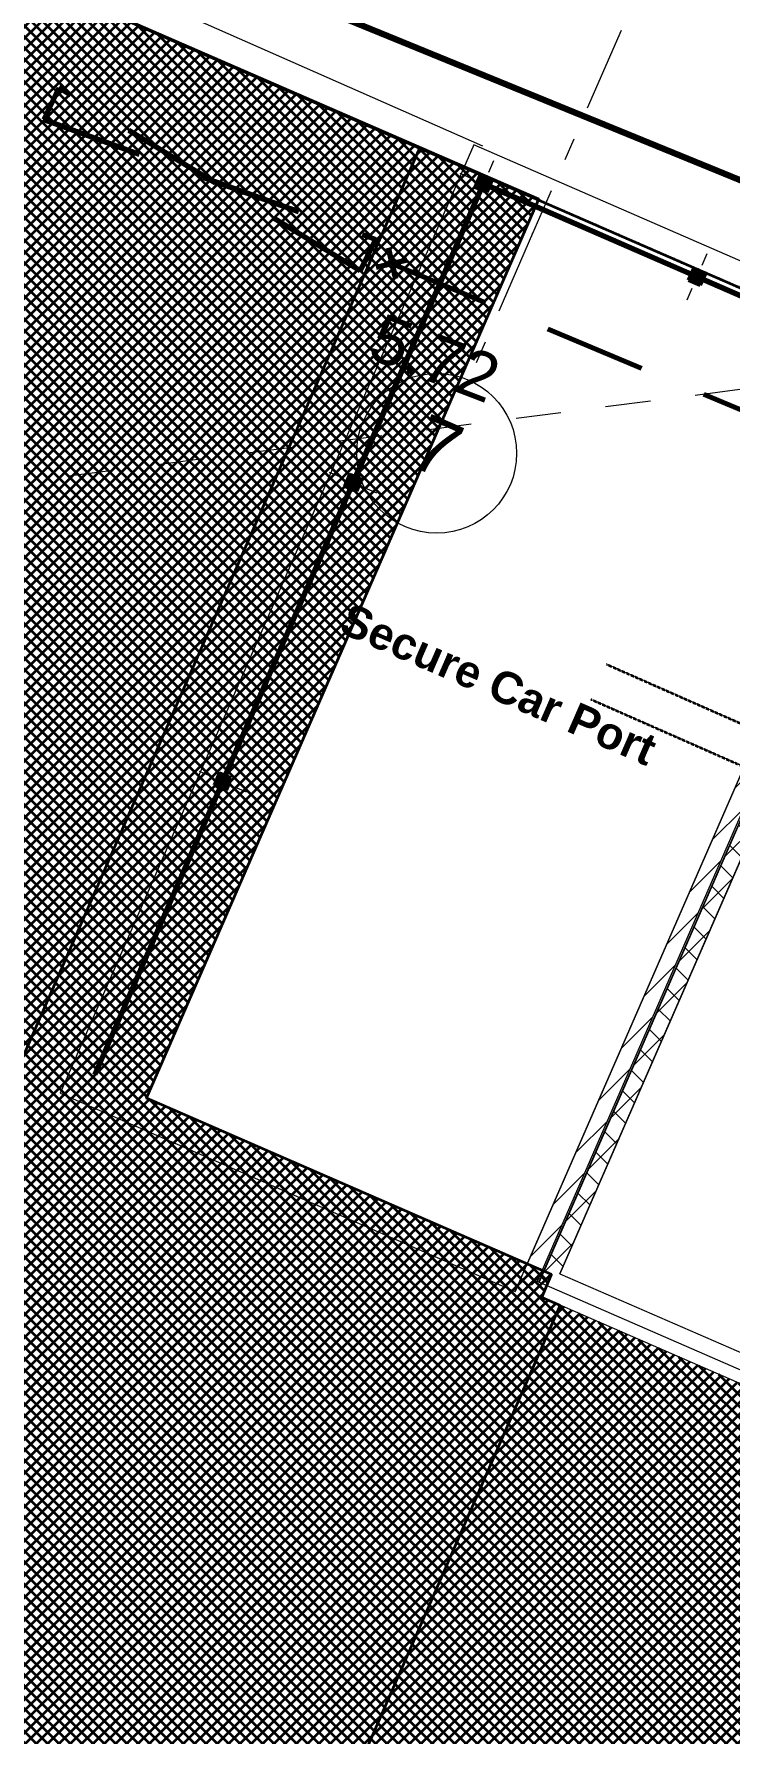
# Model space of a CAD drawing. Header units: millimetres. Extents: x -99530 to 1067232, y -97212 to 137997.
# Drawn here: x 1000328 to 1004680, y -24477 to -13838 of the extents above; entities that cross this region are included whole.
import ezdxf
from ezdxf.enums import TextEntityAlignment as Align

# ---------------------------------------------------------------- set-up
doc = ezdxf.new("R2010")
doc.units = ezdxf.units.MM
doc.header["$MEASUREMENT"] = 0
for name, pattern in [('2-0_5', [500, 250, -250]), ('Dashed', [564.444447, 282.222223, -282.222223]), ('Double Dashed', [1093.611073, 529.166651, -211.666656, 141.111112, -211.666656]), ('HIDDEN2', [0.375, 0.25, -0.125]), ('Long Dashed', [1058.333302, 634.99999, -423.333311])]:
    doc.linetypes.add(name, pattern=pattern)
for name, color, linetype in [('A-15-MG_Structural_Grid', 7, 'Continuous'), ('A-20-M_Floor_Slab', 7, 'Continuous'), ('A-20-M_Hard_Landscape', 7, 'Continuous'), ('A-25-M_Wall_Ext', 7, 'Continuous'), ('New_A-05-M_Gross_Int_Engineering', 7, 'Continuous'), ('New_A-20-M_Hard_Landscape', 7, 'Continuous'), ('New_A-25-M_Wall_Ext', 7, 'Continuous')]:
    doc.layers.add(name, color=color, linetype=linetype)
for name, color, linetype, lineweight, true_color in [('A-15-MG_Structural_Grid_Pen_No__163', 7, 'Continuous', 0, 0x750077), ('A-20-M_Hard_Landscape-Phase 1_Pen_No__248', 7, 'Continuous', 158, 0xe8dc01), ('A-20-M_Hard_Landscape_Pen_No__53', 7, 'Continuous', 35, 0x444444), ('A-25-M_Wall_Ext_Pen_No__107', 7, 'Continuous', 15, 0xa6a6a6), ('A-25-M_Wall_Ext_Pen_No__147', 7, 'Continuous', 0, 0x606060), ('A-25-M_Wall_Ext_Pen_No__27', 7, 'Continuous', 50, 0x2a2a2a), ('A-25-M_Wall_Ext_Pen_No__28', 7, 'Continuous', 50, 0x2a2a2a), ('New_A-05-M_Gross_Int_Engineering_Pen_No__74', 7, 'Continuous', 20, 0x606060), ('New_A-20-M_Hard_Landscape-Phase 2_Pen_No__148', 7, 'Continuous', 0, 0x444444), ('New_A-20-M_Hard_Landscape_Pen_No__53', 7, 'Continuous', 35, 0x444444), ('New_A-25-M_Wall_Ext_Pen_No__27', 7, 'Continuous', 50, 0x2a2a2a)]:
    doc.layers.add(name, color=color, linetype=linetype, lineweight=lineweight, true_color=true_color)
for name, color, linetype, lineweight in [('A-20-M_Floor_Slab_Pen_No__89', 8, 'Continuous', 20), ('A-20-M_Hard_Landscape-Phase 1_Pen_No__7', 7, 'Continuous', 35), ('A-20-M_Hard_Landscape_Pen_No__1', 7, 'Continuous', 13), ('A-20-M_Hard_Landscape_Pen_No__193', 7, 'Continuous', 18), ('A-25-M_Wall_Ext_Pen_No__1', 7, 'Continuous', 13), ('A-25-M_Wall_Ext_Pen_No__20', 7, 'Continuous', 0), ('Demolished_G-10-P_Topo_Fence_Pen_No__177', 1, 'Continuous', 70), ('Demolished_G-10-P_Topo_Misc_Pen_No__177', 1, 'Continuous', 70), ('G-10-P_Topo_Fence_Pen_No__2', 8, 'Continuous', 15), ('New_A-20-M_Hard_Landscape-Phase 2_Pen_No__1', 7, 'Continuous', 13), ('New_A-20-M_Hard_Landscape-Phase 2_Pen_No__155', 5, 'Continuous', 35), ('New_A-25-M_Wall_Ext_Pen_No__155', 5, 'Continuous', 35), ('New_A-95-P_Text_1_50_GA_Pen_No__1', 7, 'Continuous', 13), ('New_ArchiCAD Zone Stamps_Pen_No__6', 7, 'Continuous', 35)]:
    doc.layers.add(name, color=color, linetype=linetype, lineweight=lineweight)
doc.styles.add('GENERATED_STYLE_1', font='')
doc.styles.add('GENERATED_STYLE_2', font='')
doc.styles.add('GENERATED_STYLE_3', font='')
doc.styles.add('GENERATED_STYLE_4', font='')
doc.styles.get('GENERATED_STYLE_1').set_extended_font_data('Arial', bold=True)
doc.styles.get('GENERATED_STYLE_2').set_extended_font_data('Swis721 BT', bold=True)
doc.styles.get('GENERATED_STYLE_3').set_extended_font_data('Arial')
doc.styles.get('GENERATED_STYLE_4').set_extended_font_data('Swis721 BT')
doc.linetypes.add('GAS_UNDERGROUND', pattern='A,0,[2,EC-MA-00-GF-DR-A-00361 Phase 2 Hub Ground Floor GA-S2-P191.Shx,S=1.746032,R=0,X=0,Y=0],-320,0', length=320)
pattern_1 = [(45, (976938, 0), (-35.35534, 35.35534), []), (135, (976938, 0), (35.35534, 35.35534), [])]

# ---------------------------------------------------------------- blocks, each defined once
blk = doc.blocks.new('External Storage_295_32_3', base_point=(1005999, -19355))
at = {"layer": 'New_A-05-M_Gross_Int_Engineering_Pen_No__74', "linetype": 'Continuous'}
for p, q in [((1006035, -16052), (1003617, -21598)), ((1008352, -17062), (1006035, -16052)), ((1005934, -22608), (1008352, -17062)), ((1003617, -21598), (1005934, -22608))]:
    blk.add_line(p, q, dxfattribs=at)
at = {"layer": 'New_ArchiCAD Zone Stamps_Pen_No__6'}
for tag, height, style, p in [('ROOM_NAME', 200, 'GENERATED_STYLE_1', (1005157, -18606)), ('ROOM_NUMBER', 175, 'GENERATED_STYLE_3', (1005004, -18951)), ('measuredAreaCode', 175, 'GENERATED_STYLE_3', (1004866, -19266)), ('DUMMY_649', 175, 'GENERATED_STYLE_3', (1005135, -19383)), ('DUMMY_650', 175, 'GENERATED_STYLE_3', (1005564, -19570)), ('DUMMY_651', 117, 'GENERATED_STYLE_3', (1005808, -19663))]:
    blk.add_attdef(tag, text='', height=height, rotation=336.4404, dxfattribs=dict(at, style=style)).set_placement(p, align=Align.TOP_LEFT)
blk = doc.blocks.new('Mesh_18_3', base_point=(996843, -11980))
at = {"layer": 'New_A-20-M_Hard_Landscape_Pen_No__53', "linetype": 'Continuous', "flags": 128}
blk.add_lwpolyline([(996843, -11980), (990909, -25590), (1000198, -29640), (1003619, -21794), (1003503, -21744), (1003565, -21601), (1001032, -20497), (1003483, -14876), (1003485, -14872)], close=True, dxfattribs=at)
blk = doc.blocks.new('Mesh_20_3', base_point=(988931, -24727))
at = {"layer": 'New_A-20-M_Hard_Landscape_Pen_No__53', "linetype": 'Continuous', "flags": 128}
blk.add_lwpolyline([(988931, -24727), (988131, -26560), (999399, -31473), (1000198, -29640), (990909, -25590), (996843, -11980), (1005864, -15914), (1005926, -15772), (1017858, -20975), (1018925, -18527), (995994, -8528)], close=True, dxfattribs=at)
blk = doc.blocks.new('Mesh_22_3', base_point=(997448, -12244))
at = {"layer": 'A-20-M_Hard_Landscape_Pen_No__53', "linetype": 'Continuous', "flags": 128}
blk.add_lwpolyline([(997448, -12244), (1002739, -14552), (1000256, -20246), (994965, -17939)], close=True, dxfattribs=at)
blk = doc.blocks.new('Slab_33_3', base_point=(1005926, -15773))
at = {"layer": 'A-20-M_Floor_Slab_Pen_No__89', "linetype": 'Continuous', "flags": 128}
blk.add_lwpolyline([(1005926, -15773), (1003080, -14532), (1000492, -20467), (1003338, -21708)], close=True, dxfattribs=at)
blk = doc.blocks.new('Wall_290_3', base_point=(1005926, -15773))
at = {"layer": 'A-25-M_Wall_Ext_Pen_No__107', "linetype": 'Continuous'}
h = blk.add_hatch(dxfattribs=at)
h.set_pattern_fill('Common_Brick_0003', color=256, style=0, pattern_type=2)
h.set_pattern_definition([(45, (976938, 0), (-91.9239, 91.9239), [])])
h.paths.add_polyline_path([(1005926, -15773), (1003338, -21708), (1003472, -21655), (1005979, -15907)])
at = {"layer": 'A-25-M_Wall_Ext_Pen_No__1', "linetype": 'Continuous', "flags": 128}
for points in [[(1005926, -15773), (1005862, -15919)], [(1003472, -21655), (1005979, -15907)], [(1005830, -15992), (1003414, -21531)], [(1003382, -21605), (1003338, -21708)]]:
    blk.add_lwpolyline(points, dxfattribs=at)
blk = doc.blocks.new('Wall_294_3', base_point=(1006035, -16052))
at = {"layer": 'A-25-M_Wall_Ext_Pen_No__107', "linetype": 'Continuous'}
h = blk.add_hatch(dxfattribs=at)
h.set_pattern_fill('Concrete_Block_0003', color=256, style=0, pattern_type=2)
h.set_pattern_definition([(45, (976938, 0), (-91.9239, 91.9239), []), (135, (976938, 0), (91.9239, 91.9239), [])])
h.paths.add_polyline_path([(1005984, -15921), (1003486, -21650), (1003617, -21598), (1006035, -16052)])
at = {"layer": 'A-25-M_Wall_Ext_Pen_No__1', "linetype": 'Continuous', "flags": 128}
for points in [[(1005984, -15921), (1003486, -21650)], [(1003617, -21598), (1006035, -16052)]]:
    blk.add_lwpolyline(points, dxfattribs=at)
blk = doc.blocks.new('Wall_295_3', base_point=(1002345, -16612))
at = {"layer": 'A-25-M_Wall_Ext_Pen_No__107', "linetype": 'Continuous', "lineweight": 0, "true_color": 0x535353}
blk.add_hatch(color=251, dxfattribs=at).paths.add_polyline_path([(1002345, -16612), (1003128, -14814), (1003119, -14810), (1002335, -16608)])
at = {"layer": 'A-25-M_Wall_Ext_Pen_No__27', "linetype": 'Continuous', "flags": 128}
for points in [[(1003119, -14810), (1002335, -16608)], [(1002345, -16612), (1003128, -14814)]]:
    blk.add_lwpolyline(points, dxfattribs=at)
blk = doc.blocks.new('Column_23_3', base_point=(1001508, -18517))
at = {"layer": 'A-25-M_Wall_Ext_Pen_No__147', "linetype": 'Continuous'}
blk.add_hatch(color=256, dxfattribs=at).paths.add_polyline_path([(1001456, -18538), (1001529, -18570), (1001561, -18496), (1001488, -18464)])
at = {"layer": 'A-25-M_Wall_Ext_Pen_No__20', "linetype": 'Continuous'}
for p, q in [((1001540, -18444), (1001572, -18370)), ((1001435, -18485), (1001362, -18453)), ((1001476, -18590), (1001444, -18664)), ((1001582, -18549), (1001655, -18581))]:
    blk.add_line(p, q, dxfattribs=at)
blk.add_point((1001508, -18517), dxfattribs=at)
at = {"layer": 'A-25-M_Wall_Ext_Pen_No__28', "linetype": 'Continuous'}
for p, q in [((1001488, -18464), (1001456, -18538)), ((1001561, -18496), (1001488, -18464)), ((1001529, -18570), (1001561, -18496)), ((1001456, -18538), (1001529, -18570))]:
    blk.add_line(p, q, dxfattribs=at)
blk = doc.blocks.new('Column_24_3', base_point=(1003140, -14775))
at = {"layer": 'A-25-M_Wall_Ext_Pen_No__147', "linetype": 'Continuous'}
blk.add_hatch(color=256, dxfattribs=at).paths.add_polyline_path([(1003087, -14796), (1003160, -14828), (1003192, -14755), (1003119, -14723)])
at = {"layer": 'A-25-M_Wall_Ext_Pen_No__20', "linetype": 'Continuous'}
for p, q in [((1003172, -14702), (1003204, -14629)), ((1003066, -14743), (1002993, -14711)), ((1003108, -14849), (1003076, -14922)), ((1003213, -14807), (1003286, -14839))]:
    blk.add_line(p, q, dxfattribs=at)
blk.add_point((1003140, -14775), dxfattribs=at)
at = {"layer": 'A-25-M_Wall_Ext_Pen_No__28', "linetype": 'Continuous'}
for p, q in [((1003119, -14723), (1003087, -14796)), ((1003192, -14755), (1003119, -14723)), ((1003160, -14828), (1003192, -14755)), ((1003087, -14796), (1003160, -14828))]:
    blk.add_line(p, q, dxfattribs=at)
blk = doc.blocks.new('Column_26_3', base_point=(1002324, -16646))
at = {"layer": 'A-25-M_Wall_Ext_Pen_No__147', "linetype": 'Continuous'}
blk.add_hatch(color=256, dxfattribs=at).paths.add_polyline_path([(1002271, -16667), (1002345, -16699), (1002377, -16626), (1002303, -16594)])
at = {"layer": 'A-25-M_Wall_Ext_Pen_No__20', "linetype": 'Continuous'}
for p, q in [((1002251, -16614), (1002177, -16582)), ((1002356, -16573), (1002388, -16500)), ((1002397, -16678), (1002471, -16710)), ((1002292, -16720), (1002260, -16793))]:
    blk.add_line(p, q, dxfattribs=at)
blk.add_point((1002324, -16646), dxfattribs=at)
at = {"layer": 'A-25-M_Wall_Ext_Pen_No__28', "linetype": 'Continuous'}
for p, q in [((1002303, -16594), (1002271, -16667)), ((1002377, -16626), (1002303, -16594)), ((1002271, -16667), (1002345, -16699)), ((1002345, -16699), (1002377, -16626))]:
    blk.add_line(p, q, dxfattribs=at)
blk = doc.blocks.new('Column_27_3', base_point=(1004475, -15357))
at = {"layer": 'A-25-M_Wall_Ext_Pen_No__147', "linetype": 'Continuous'}
blk.add_hatch(color=256, dxfattribs=at).paths.add_polyline_path([(1004422, -15378), (1004495, -15410), (1004527, -15337), (1004454, -15305)])
at = {"layer": 'A-25-M_Wall_Ext_Pen_No__20', "linetype": 'Continuous'}
for p, q in [((1004506, -15284), (1004538, -15211)), ((1004401, -15325), (1004328, -15293)), ((1004548, -15389), (1004621, -15421)), ((1004443, -15431), (1004411, -15504))]:
    blk.add_line(p, q, dxfattribs=at)
blk.add_point((1004475, -15357), dxfattribs=at)
at = {"layer": 'A-25-M_Wall_Ext_Pen_No__28', "linetype": 'Continuous'}
for p, q in [((1004454, -15305), (1004422, -15378)), ((1004527, -15337), (1004454, -15305)), ((1004422, -15378), (1004495, -15410)), ((1004495, -15410), (1004527, -15337))]:
    blk.add_line(p, q, dxfattribs=at)
blk = doc.blocks.new('Standard grid marker')
at = {"layer": 'A-15-MG_Structural_Grid_Pen_No__163', "linetype": 'Double Dashed'}
for p, q in [((1000, 0), (29726, 0)), ((29726, 0), (30726, 0))]:
    blk.add_line(p, q, dxfattribs=at)
at = {"layer": 'A-15-MG_Structural_Grid_Pen_No__163', "linetype": 'Continuous'}
blk.add_circle((31226, 0), 500, dxfattribs=at)
at = {"layer": 'A-15-MG_Structural_Grid_Pen_No__163', "linetype": 'Double Dashed'}
blk.add_point((29726, 0), dxfattribs=at)
blk.add_point((29726, 0), dxfattribs=at)
at = {"layer": 'A-15-MG_Structural_Grid_Pen_No__163', "style": 'GENERATED_STYLE_4'}
for tag, p in [('AC_MarkerText_1_0', (-500, 41)), ('AC_MarkerText_1_1', (31226, 41))]:
    blk.add_attdef(tag, text='', height=350, rotation=90, dxfattribs=at).set_placement(p, align=Align.MIDDLE_CENTER)
blk = doc.blocks.new('Wall_297_3', base_point=(1001497, -18556))
at = {"layer": 'New_A-25-M_Wall_Ext_Pen_No__155', "linetype": 'Continuous', "lineweight": 0, "true_color": 0x00007f}
blk.add_hatch(color=176, dxfattribs=at).paths.add_polyline_path([(1001488, -18552), (1000704, -20349), (1000713, -20353), (1001497, -18556)])
at = {"layer": 'New_A-25-M_Wall_Ext_Pen_No__27', "linetype": 'Continuous', "flags": 128}
for points in [[(1001488, -18552), (1000704, -20349)], [(1000713, -20353), (1001497, -18556)]]:
    blk.add_lwpolyline(points, dxfattribs=at)
blk = doc.blocks.new('Wall_298_3', base_point=(1005771, -15928))
at = {"layer": 'New_A-25-M_Wall_Ext_Pen_No__155', "linetype": 'Continuous', "lineweight": 0, "true_color": 0x00007f}
blk.add_hatch(color=176, dxfattribs=at).paths.add_polyline_path([(1005775, -15919), (1004513, -15369), (1004509, -15378), (1005771, -15928)])
at = {"layer": 'New_A-25-M_Wall_Ext_Pen_No__27', "linetype": 'Continuous', "flags": 128}
for points in [[(1004509, -15378), (1005771, -15928)], [(1005775, -15919), (1004513, -15369)]]:
    blk.add_lwpolyline(points, dxfattribs=at)
blk = doc.blocks.new('Wall_299_3', base_point=(1002313, -16685))
at = {"layer": 'New_A-25-M_Wall_Ext_Pen_No__155', "linetype": 'Continuous', "lineweight": 0, "true_color": 0x00007f}
blk.add_hatch(color=176, dxfattribs=at).paths.add_polyline_path([(1002303, -16681), (1001520, -18478), (1001529, -18482), (1002313, -16685)])
at = {"layer": 'New_A-25-M_Wall_Ext_Pen_No__27', "linetype": 'Continuous', "flags": 128}
for points in [[(1002303, -16681), (1001520, -18478)], [(1001529, -18482), (1002313, -16685)]]:
    blk.add_lwpolyline(points, dxfattribs=at)
blk = doc.blocks.new('Wall_300_3', base_point=(1004436, -15346))
at = {"layer": 'New_A-25-M_Wall_Ext_Pen_No__155', "linetype": 'Continuous', "lineweight": 0, "true_color": 0x00007f}
blk.add_hatch(color=176, dxfattribs=at).paths.add_polyline_path([(1004440, -15337), (1003178, -14787), (1003174, -14796), (1004436, -15346)])
at = {"layer": 'New_A-25-M_Wall_Ext_Pen_No__27', "linetype": 'Continuous', "flags": 128}
for points in [[(1004440, -15337), (1003178, -14787)], [(1003174, -14796), (1004436, -15346)]]:
    blk.add_lwpolyline(points, dxfattribs=at)
blk = doc.blocks.new('Slab_34_3', base_point=(1005984, -15921))
at = {"layer": 'A-20-M_Floor_Slab_Pen_No__89', "linetype": 'Continuous', "flags": 128}
blk.add_lwpolyline([(1005984, -15921), (1017937, -21133), (1015439, -26862), (1003486, -21650)], close=True, dxfattribs=at)

msp = doc.modelspace()

# ---------------------------------------------------------------- hatches: boundary and pattern name
at = {"layer": 'New_A-20-M_Hard_Landscape-Phase 2_Pen_No__155', "linetype": 'Continuous'}
h = msp.add_hatch(dxfattribs=at)
h.set_pattern_fill('Grid_5x5_Diagonal_0003', color=256, style=0, pattern_type=2)
h.set_pattern_definition(pattern_1)
h.paths.add_polyline_path([(996842.6, -11981.6), (990908.8, -25589.7), (1002764.6, -30759.4), (1006185.7, -22913.7), (1003503.1, -21743.8), (1003565.3, -21601.2), (1001032.3, -20496.7), (1003483.2, -14875.9)])
h = msp.add_hatch(dxfattribs=at)
h.set_pattern_fill('Grid_5x5_Diagonal_0003', color=256, style=0, pattern_type=2)
h.set_pattern_definition(pattern_1)
h.paths.add_polyline_path([(1003483.2, -14875.9), (1006016.3, -15980.5), (1006016.5, -15980)])

# ---------------------------------------------------------------- linework, layer by layer
at = {"layer": 'A-20-M_Hard_Landscape-Phase 1_Pen_No__248', "linetype": 'GAS_UNDERGROUND'}
msp.add_line((1044350.1, -30987.9), (988566.9, -8122.9), dxfattribs=at)
at = {"layer": 'A-20-M_Hard_Landscape-Phase 1_Pen_No__7', "linetype": 'HIDDEN2', "flags": 128}
for points in [[(1003907.7, -17782), (1012347, -21505.7), (1019243.8, -24461.1), (1027430.3, -28046.2), (1039552.4, -33363.2)], [(1003810.8, -18001.6), (1012251.3, -21725.8), (1019148.4, -24681.3), (1027333.9, -28266), (1039456, -33583)]]:
    msp.add_lwpolyline(points, dxfattribs=at)
at = {"layer": 'A-20-M_Hard_Landscape_Pen_No__1', "linetype": 'Dashed'}
msp.add_line((1005861.9, -15918.6), (1000128.4, -16659.5), dxfattribs=at)
at = {"layer": 'A-20-M_Hard_Landscape_Pen_No__193', "linetype": 'Continuous'}
msp.add_line((1001115.6, -13647.1), (1003133.3, -14537.3), dxfattribs=at)
at = {"layer": 'Demolished_G-10-P_Topo_Fence_Pen_No__177', "linetype": 'Long Dashed'}
for p, q in [((1000484.5, -14175.7), (1000389.8, -14373.5)), ((1002368.1, -15321), (1000484.5, -14175.7)), ((1000437.2, -14274.6), (1000437.2, -14274.6)), ((1000389.8, -14373.5), (1002462.8, -15123.1)), ((1002462.8, -15123.1), (1002368.1, -15321)), ((1002462.8, -15123.1), (1002462.9, -15123.1)), ((1002462.8, -15123.1), (1002462.9, -15123.1)), ((1002542.3, -15175.9), (1002588.1, -15370.6)), ((1002415.4, -15222.1), (1002415.5, -15222.1)), ((1002467.9, -15296.1), (1002662.6, -15250.3)), ((1002565.2, -15273.2), (1016537.1, -21138.7)), ((1002565.2, -15273.2), (1002565.3, -15273.2)), ((1002368.1, -15321), (1002368.1, -15321))]:
    msp.add_line(p, q, dxfattribs=at)
at = {"layer": 'Demolished_G-10-P_Topo_Misc_Pen_No__177', "linetype": 'Long Dashed'}
for p, q in [((1001520.7, -16795.5), (1001520.8, -16795.5)), ((1001423.9, -17015.1), (1001424, -17015.1)), ((1003907.7, -17782), (1003907.7, -17782)), ((1003810.8, -18001.6), (1003810.9, -18001.6))]:
    msp.add_line(p, q, dxfattribs=at)
at = {"layer": 'G-10-P_Topo_Fence_Pen_No__2', "linetype": 'Continuous'}
for p, q in [((1000484.5, -14175.7), (1000484.6, -14175.7)), ((1000389.8, -14373.5), (1000389.8, -14373.5))]:
    msp.add_line(p, q, dxfattribs=at)
at = {"layer": 'New_A-20-M_Hard_Landscape-Phase 2_Pen_No__1', "linetype": 'Continuous', "flags": 128}
for points in [[(996842.6, -11981.6), (990908.8, -25589.7), (1002764.6, -30759.4), (1006185.7, -22913.7), (1003503.1, -21743.8), (1003565.3, -21601.2), (1001032.3, -20496.7), (1003483.2, -14875.9)], [(1003483.2, -14875.9), (1006016.3, -15980.5), (1006016.5, -15980)]]:
    msp.add_lwpolyline(points, close=True, dxfattribs=at)
at = {"layer": 'New_A-20-M_Hard_Landscape-Phase 2_Pen_No__148', "linetype": '2-0_5'}
for p, q in [((1000093.7, -13397.9), (1002739.2, -14551.5)), ((1002739.2, -14551.5), (1000256.1, -20246.2))]:
    msp.add_line(p, q, dxfattribs=at)

# ---------------------------------------------------------------- block references
at = {"layer": 'A-15-MG_Structural_Grid', "color": 8, "linetype": 'Continuous', "lineweight": 15}
ref = msp.add_blockref('Standard grid marker', (1015327.3, 12161.2), dxfattribs=dict(at, zscale=1000, rotation=246.440411583993))
ref.add_attrib('AC_MarkerText_1_1', '7', dxfattribs={"layer": 'A-15-MG_Structural_Grid_Pen_No__163', "color": 216, "true_color": 0x750077, "height": 350, "rotation": 336.44041, "style": 'GENERATED_STYLE_4'}).set_placement((1002846.2, -16420.8), align=Align.MIDDLE_CENTER)
at = {"layer": 'A-20-M_Floor_Slab', "color": 8, "linetype": 'Continuous', "lineweight": 20}
for name, p in [('Slab_33_3', (1005925.6, -15772.5)), ('Slab_34_3', (1005983.7, -15920.6))]:
    msp.add_blockref(name, p, dxfattribs=at)
at = {"layer": 'A-20-M_Hard_Landscape', "color": 49, "lineweight": 35, "true_color": 0x444444}
msp.add_blockref('Mesh_22_3', (997448.2, -12244.3), dxfattribs=at)
at = {"layer": 'A-25-M_Wall_Ext', "color": 250, "lineweight": 50, "true_color": 0x2a2a2a}
for name, p in [('Column_24_3', (1003139.8, -14775.3)), ('Wall_295_3', (1002344.6, -16611.5)), ('Column_27_3', (1004474.5, -15357.3)), ('Wall_290_3', (1005925.6, -15772.5)), ('Wall_294_3', (1006035.4, -16052.2)), ('Column_26_3', (1002324, -16646.2)), ('Column_23_3', (1001508.2, -18517.1))]:
    msp.add_blockref(name, p, dxfattribs=at)
at = {"layer": 'New_A-05-M_Gross_Int_Engineering', "linetype": 'Continuous'}
ref = msp.add_blockref('External Storage_295_32_3', (1005999.4, -19354.6), dxfattribs=at)
ref.add_attrib('ROOM_NAME', 'External Storage', dxfattribs={"layer": 'New_ArchiCAD Zone Stamps_Pen_No__6', "color": 7, "height": 200, "rotation": 336.44041, "style": 'GENERATED_STYLE_1'}).set_placement((1005156.9, -18605.7), align=Align.TOP_LEFT)
ref.add_attrib('ROOM_NUMBER', '295', dxfattribs={"layer": 'New_ArchiCAD Zone Stamps_Pen_No__6', "color": 7, "height": 175, "rotation": 336.44041, "style": 'GENERATED_STYLE_3'}).set_placement((1005003.8, -18951.1), align=Align.TOP_LEFT)
ref.add_attrib('measuredAreaCode', 'A: ', dxfattribs={"layer": 'New_ArchiCAD Zone Stamps_Pen_No__6', "color": 7, "height": 175, "rotation": 336.44041, "style": 'GENERATED_STYLE_3'}).set_placement((1004866.4, -19266.2), align=Align.TOP_LEFT)
ref.add_attrib('DUMMY_649', '15.3', dxfattribs={"layer": 'New_ArchiCAD Zone Stamps_Pen_No__6', "color": 7, "height": 175, "rotation": 336.44041, "style": 'GENERATED_STYLE_3'}).set_placement((1005135.4, -19383.5), align=Align.TOP_LEFT)
ref.add_attrib('DUMMY_650', ' m', dxfattribs={"layer": 'New_ArchiCAD Zone Stamps_Pen_No__6', "color": 7, "height": 175, "rotation": 336.44041, "style": 'GENERATED_STYLE_3'}).set_placement((1005563.5, -19570.2), align=Align.TOP_LEFT)
ref.add_attrib('DUMMY_651', '2', dxfattribs={"layer": 'New_ArchiCAD Zone Stamps_Pen_No__6', "color": 7, "height": 116.7, "rotation": 336.44041, "style": 'GENERATED_STYLE_3'}).set_placement((1005807.9, -19663.4), align=Align.TOP_LEFT)
at = {"layer": 'New_A-20-M_Hard_Landscape', "color": 49, "lineweight": 35, "true_color": 0x444444}
for name, p in [('Mesh_20_3', (988930.7, -24727.1)), ('Mesh_18_3', (996843.1, -11980.5))]:
    msp.add_blockref(name, p, dxfattribs=at)
at = {"layer": 'New_A-25-M_Wall_Ext', "color": 250, "lineweight": 50, "true_color": 0x2a2a2a}
for name, p in [('Wall_300_3', (1004435.9, -15345.9)), ('Wall_298_3', (1005770.6, -15927.9)), ('Wall_299_3', (1002312.6, -16684.9)), ('Wall_297_3', (1001496.8, -18555.8))]:
    msp.add_blockref(name, p, dxfattribs=at)

# ---------------------------------------------------------------- texts
at = {"layer": 'G-10-P_Topo_Fence_Pen_No__2', "linetype": 'Continuous', "insert": (1002399.4, -15863.5), "char_height": 300, "attachment_point": 7, "rotation": 338.9664, "style": 'GENERATED_STYLE_3'}
msp.add_mtext('\\A1;{\\fArial|b0|i0|c0|p34;5.72}', dxfattribs=at)
at = {"layer": 'New_A-95-P_Text_1_50_GA_Pen_No__1', "linetype": 'Continuous', "insert": (1003273, -17815.5), "char_height": 200, "width": 2071.809, "attachment_point": 2, "rotation": 336.44041, "line_spacing_factor": 0.88526, "style": 'GENERATED_STYLE_2'}
msp.add_mtext('\\A1;{\\fSwis721 BT|b1|i0|c0|p34;\\C5;Secure Car Port}', dxfattribs=at)

doc.saveas('drawing.dxf')
